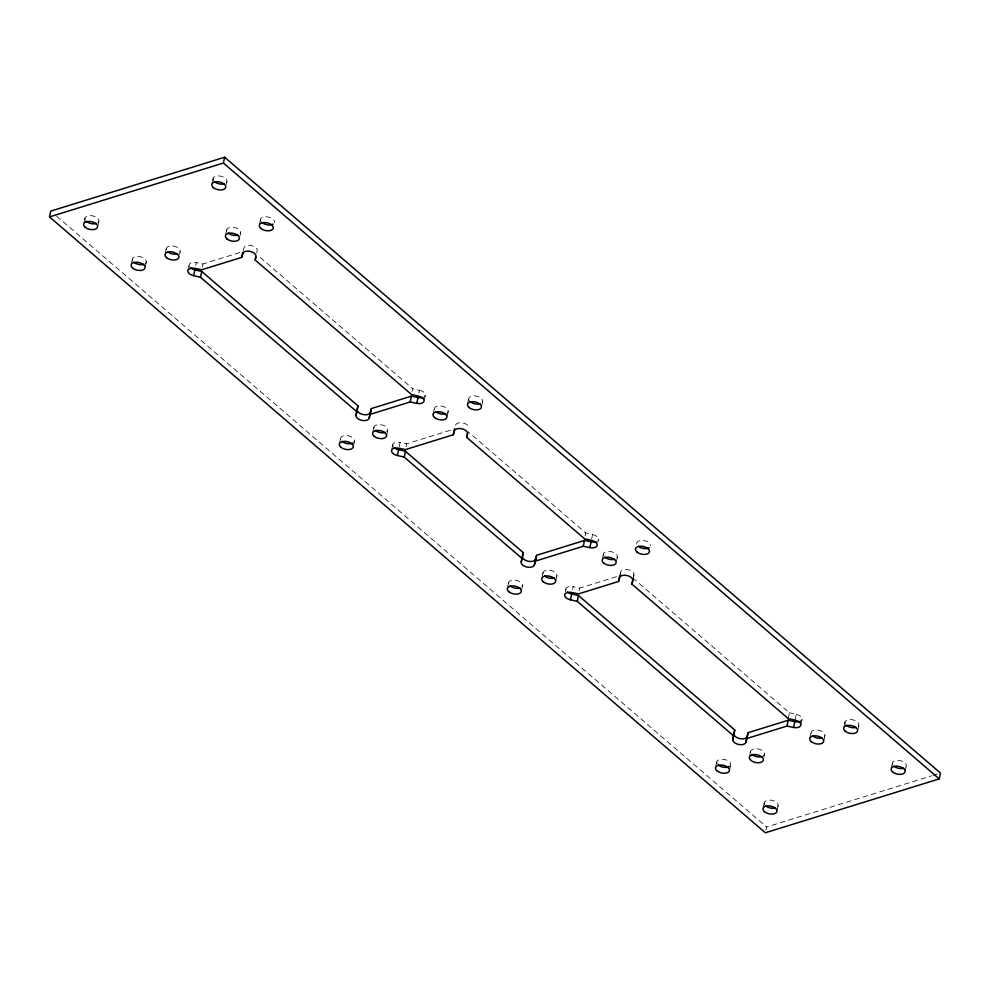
<?xml version="1.0" encoding="UTF-8"?>
<svg xmlns="http://www.w3.org/2000/svg" width="990" height="990" viewBox="0 0 990 990"><rect width="100%" height="100%" fill="white"/><g stroke="black" fill="none" stroke-linecap="round" stroke-linejoin="round"><path stroke-width="0.74" stroke-dasharray="4.95 3.71" d="M256.67 253.019L257.165 250.581A6.732 3.725 12 0 0 251.312 245.557A6.732 3.725 12 0 0 243.998 247.822L242.971 251.559M633.452 577.133L633.947 574.695A6.732 3.725 12 0 0 628.106 569.671A6.732 3.725 12 0 0 620.779 571.935L620.099 574.435M83.977 222.614L84.892 218.258M97.936 225.547L98.864 221.191M131.447 263.464L132.375 259.108M145.419 266.397L146.347 262.028M165.305 252.995L166.233 248.626M179.586 254.467L180.192 251.559M187.84 270.654L189.078 264.837M212.12 182.915L213.048 178.559M195.785 265.481L196.404 262.573L202.975 263.946L241.535 252.004M202.368 266.854L202.975 263.946M226.388 184.388L227.007 181.479M225.72 234.271L226.648 229.915M239.988 235.744L240.607 232.836M259.59 223.765L260.519 219.409M339.322 444.027L340.56 438.211M353.603 445.5L354.519 441.144M372.921 431.603L373.849 427.247M386.57 435.984L387.808 430.167M391.854 449.027L392.782 444.671M399.18 446.75L400.096 442.394L406.68 443.78L454.546 428.942M412.05 391.557L412.669 388.662L257.586 255.234M406.061 446.676L406.68 443.78M418.869 393.141L419.488 390.233L412.669 388.662M424.401 399.626L425.329 395.257M433.026 414.34L434.251 408.524M447.294 415.812L448.223 411.456M467.466 404.316L468.703 398.512M481.746 405.789L482.675 401.433M507.635 587.107L508.563 582.751M521.606 590.04L522.534 585.684M542.062 577.12L542.978 572.764M556.021 580.041L556.949 575.685M565.24 591.859L565.859 588.951M572.567 589.595L573.185 586.686L579.769 588.072L616.894 576.564M585.152 535.85L585.771 532.942L467.998 431.615M579.15 590.968L579.769 588.072M591.661 538.882L592.589 534.526L585.771 532.942M597.812 542.458L598.43 539.55M602.465 558.397L603.393 554.041M616.436 561.33L617.364 556.974M619.542 577.752L620.779 571.935M633.018 579.063L633.947 574.695M715.82 766.211L716.748 761.855M729.482 770.591L730.719 764.787M749.653 755.716L750.581 751.361M763.934 757.189L764.54 754.293M763.302 807.06L764.231 802.704M788.213 718.579L789.438 712.763L634.38 579.348M765.975 829.88L766.594 826.972L931.652 775.826M795.02 720.151L796.257 714.335L789.438 712.763M777.261 809.993L778.19 805.637M801.17 723.727L802.098 719.371M809.758 738.453L810.996 732.649M824.027 739.926L824.955 735.57M843.963 726.512L844.891 722.155M857.934 729.444L858.862 725.076M891.446 767.361L892.374 763.005M905.107 771.742L906.333 765.926M933.137 775.368L937.555 773.994M56.591 216.142L766.594 826.972M845.435 724.284A7.128 3.948 12 0 1 851.746 719.594A7.128 3.948 12 0 1 858.417 726.029M796.257 714.335A6.732 3.725 12 0 1 801.69 720.262M213.58 180.687A7.128 3.948 12 0 1 219.891 175.997A7.128 3.948 12 0 1 226.562 182.432M226.673 230.967A7.128 3.948 12 0 1 234.407 227.502A7.128 3.948 12 0 1 240.174 233.788M764.775 804.833A7.128 3.948 12 0 1 771.074 800.143A7.128 3.948 12 0 1 777.756 806.578M85.437 220.386A7.128 3.948 12 0 1 92.664 215.857A7.128 3.948 12 0 1 97.54 222.923M340.597 439.263A7.128 3.948 12 0 1 348.332 435.81A7.128 3.948 12 0 1 354.086 442.085M892.918 765.134A7.128 3.948 12 0 1 899.217 760.444A7.128 3.948 12 0 1 905.899 766.879M717.292 763.983A7.128 3.948 12 0 1 723.591 759.293A7.128 3.948 12 0 1 730.274 765.74M189.585 266.854A6.732 3.725 12 0 1 196.404 262.573M565.896 589.953A6.732 3.725 12 0 1 573.185 586.686M393.29 446.676A6.732 3.725 12 0 1 400.096 442.394M455.573 425.205A6.732 3.725 12 0 1 462.887 422.94A6.732 3.725 12 0 1 468.74 427.965M469.248 400.641A7.128 3.948 12 0 1 475.559 395.95A7.128 3.948 12 0 1 482.229 402.386M636.743 544.104A7.128 3.948 12 0 1 643.562 540.49A7.128 3.948 12 0 1 650.678 545.973M261.063 221.537A7.128 3.948 12 0 1 266.459 216.748A7.128 3.948 12 0 1 274.49 222.329M508.6 583.803A7.128 3.948 12 0 1 516.335 580.35A7.128 3.948 12 0 1 522.089 586.625M132.92 261.236A7.128 3.948 12 0 1 140.147 256.707A7.128 3.948 12 0 1 145.01 263.773M434.288 409.575A7.128 3.948 12 0 1 442.926 406.346A7.128 3.948 12 0 1 446.898 413.189M373.886 428.299A7.128 3.948 12 0 1 382.511 425.069A7.128 3.948 12 0 1 386.484 431.912M750.618 752.412A7.128 3.948 12 0 1 759.256 749.183A7.128 3.948 12 0 1 763.216 756.026M811.033 733.701A7.128 3.948 12 0 1 818.755 730.236A7.128 3.948 12 0 1 824.521 736.523M419.488 390.233A6.732 3.725 12 0 1 424.079 396.903M166.271 249.678A7.128 3.948 12 0 1 174.005 246.225A7.128 3.948 12 0 1 179.759 252.512M543.015 573.816A7.128 3.948 12 0 1 550.749 570.351A7.128 3.948 12 0 1 556.504 576.638M603.937 556.17A7.128 3.948 12 0 1 610.248 551.48A7.128 3.948 12 0 1 616.918 557.914M592.589 534.526A6.732 3.725 12 0 1 598.01 540.441"/><path stroke-width="1.49" d="M370.198 414.352L410.182 401.965L416.765 403.338A6.732 3.725 12 0 0 424.091 401.074A6.732 3.725 12 0 0 418.25 396.05L411.432 394.466L255.185 260.048L255.927 256.398A6.732 3.725 12 0 0 250.086 251.373A6.732 3.725 12 0 0 242.76 253.638L241.733 257.375L201.75 269.763L195.166 268.389A6.732 3.725 12 0 0 187.84 270.654A6.732 3.725 12 0 0 193.681 275.678L200.5 277.262L356.746 411.679L356.004 415.33A6.732 3.725 12 0 0 361.845 420.354A6.732 3.725 12 0 0 369.171 418.089L371.436 408.536L411.419 396.149L418.003 397.535A6.732 3.725 12 0 0 422.879 397.436M356.004 415.33L357.984 405.875L201.737 271.446L194.919 269.862A6.732 3.725 12 0 1 190.476 267.82M535.429 561.082L583.283 546.245L589.867 547.631A6.732 3.725 12 0 0 597.193 545.366A6.732 3.725 12 0 0 591.352 540.33L584.533 538.758L466.76 437.432L467.503 433.781A6.732 3.725 12 0 0 461.662 428.757A6.732 3.725 12 0 0 454.336 431.021L453.309 434.759L405.454 449.584L398.871 448.21A6.732 3.725 12 0 0 391.545 450.475A6.732 3.725 12 0 0 397.386 455.499L404.205 457.083L521.978 558.409L521.235 562.06A6.732 3.725 12 0 0 527.076 567.084A6.732 3.725 12 0 0 534.402 564.82L536.667 555.266L584.521 540.441L591.104 541.815A6.732 3.725 12 0 0 595.98 541.728M394.181 447.653A6.732 3.725 12 0 0 398.624 449.695L405.442 451.267L523.215 552.593L522.472 556.244A6.732 3.725 12 0 0 528.314 561.268A6.732 3.725 12 0 0 535.639 559.004L536.667 555.266M746.98 738.453L786.963 726.066L793.547 727.452A6.732 3.725 12 0 0 800.861 725.175A6.732 3.725 12 0 0 795.02 720.151L788.213 718.579L631.979 584.162L632.709 580.511A6.732 3.725 12 0 0 626.868 575.487A6.732 3.725 12 0 0 619.542 577.752L618.515 581.489L578.531 593.876L571.948 592.503A6.732 3.725 12 0 0 564.622 594.767A6.732 3.725 12 0 0 570.475 599.792L577.281 601.375L733.516 735.793L732.786 739.431A6.732 3.725 12 0 0 738.627 744.468A6.732 3.725 12 0 0 745.94 742.191L748.205 732.649L788.201 720.25L794.772 721.636A6.732 3.725 12 0 0 800.848 721.005M567.27 591.946A6.732 3.725 12 0 0 571.7 593.988L578.519 595.559L734.753 729.976L734.011 733.627A6.732 3.725 12 0 0 739.864 738.651A6.732 3.725 12 0 0 747.178 736.387L748.205 732.649M49.5 216.909L50.738 211.105L224.643 157.224L940.5 773.091L939.263 778.895L765.357 832.776L49.5 216.909L223.406 163.028L939.263 778.895M193.681 275.678L194.919 269.862M223.406 163.028L224.643 157.224M200.5 277.262L201.737 271.446M241.733 257.375L242.661 253.019M255.185 260.048L255.804 257.14M356.746 411.679L357.984 405.875M369.171 418.089L371.436 408.536M397.386 455.499L398.624 449.695M410.182 401.965L411.419 396.149M404.205 457.083L405.442 451.267M416.765 403.338L418.003 397.535M453.309 434.759L454.546 428.942M466.76 437.432L467.688 433.075M521.235 562.06L523.215 552.593M534.402 564.82L535.639 559.004M570.475 599.792L571.7 593.988M583.283 546.245L584.521 540.441M577.281 601.375L578.519 595.559M589.867 547.631L591.104 541.815M618.515 581.489L619.752 575.685M631.979 584.162L633.204 578.346M732.786 739.431L734.753 729.976M745.94 742.191L747.178 736.387M786.963 726.066L788.201 720.25M793.547 727.452L794.772 721.636M775.591 807.939A7.128 3.948 12 0 1 765.716 805.872M238.008 235.15A7.128 3.948 12 0 1 228.133 233.083M96.265 223.493A7.128 3.948 12 0 1 86.39 221.426M856.263 727.39A7.128 3.948 12 0 1 846.388 725.324M353.195 442.877A7.128 3.948 12 0 1 342.045 441.379M903.734 768.24A7.128 3.948 12 0 1 893.859 766.161M729.383 766.52A7.128 3.948 12 0 1 718.233 765.023M224.408 183.794A7.128 3.948 12 0 1 214.533 181.715M519.936 587.986A7.128 3.948 12 0 1 510.06 585.919M480.076 403.747A7.128 3.948 12 0 1 470.2 401.668M649.353 547.718A7.128 3.948 12 0 1 638.204 546.208M273.166 224.074A7.128 3.948 12 0 1 262.016 222.564M143.748 264.342A7.128 3.948 12 0 1 133.873 262.276M445.624 413.758A7.128 3.948 12 0 1 435.749 411.692M385.209 432.482A7.128 3.948 12 0 1 375.334 430.415M761.941 756.595A7.128 3.948 12 0 1 752.066 754.529M822.356 737.884A7.128 3.948 12 0 1 812.481 735.805M370.409 412.273A6.732 3.725 12 0 1 363.082 414.55A6.732 3.725 12 0 1 357.242 409.514M177.594 253.861A7.128 3.948 12 0 1 167.718 251.794M554.351 577.999A7.128 3.948 12 0 1 544.475 575.92M614.765 559.276A7.128 3.948 12 0 1 604.89 557.209M636.966 552.024A7.128 3.948 12 0 0 648.995 552.742A7.128 3.948 12 0 0 641.409 546.208A7.128 3.948 12 0 0 636.966 552.024M603.653 563.025A7.128 3.948 12 0 0 615.681 563.731A7.128 3.948 12 0 0 608.095 557.197A7.128 3.948 12 0 0 603.653 563.025M543.238 581.736A7.128 3.948 12 0 0 555.266 582.454A7.128 3.948 12 0 0 547.68 575.92A7.128 3.948 12 0 0 543.238 581.736M508.823 591.735A7.128 3.948 12 0 0 520.851 592.441A7.128 3.948 12 0 0 513.265 585.907A7.128 3.948 12 0 0 508.823 591.735M811.243 741.621A7.128 3.948 12 0 0 823.284 742.339A7.128 3.948 12 0 0 815.686 735.805A7.128 3.948 12 0 0 811.243 741.621M892.634 771.977A7.128 3.948 12 0 0 904.662 772.695A7.128 3.948 12 0 0 897.076 766.161A7.128 3.948 12 0 0 892.634 771.977M845.151 731.127A7.128 3.948 12 0 0 857.179 731.845A7.128 3.948 12 0 0 849.593 725.311A7.128 3.948 12 0 0 845.151 731.127M764.478 811.689A7.128 3.948 12 0 0 776.519 812.394A7.128 3.948 12 0 0 768.921 805.86A7.128 3.948 12 0 0 764.478 811.689M717.008 770.839A7.128 3.948 12 0 0 729.036 771.544A7.128 3.948 12 0 0 721.45 765.01A7.128 3.948 12 0 0 717.008 770.839M750.841 760.345A7.128 3.948 12 0 0 762.869 761.05A7.128 3.948 12 0 0 755.283 754.516A7.128 3.948 12 0 0 750.841 760.345M468.963 407.484A7.128 3.948 12 0 0 480.992 408.202A7.128 3.948 12 0 0 473.406 401.668A7.128 3.948 12 0 0 468.963 407.484M434.511 417.508A7.128 3.948 12 0 0 446.539 418.213A7.128 3.948 12 0 0 438.954 411.692A7.128 3.948 12 0 0 434.511 417.508M374.096 436.219A7.128 3.948 12 0 0 386.137 436.937A7.128 3.948 12 0 0 378.539 430.403A7.128 3.948 12 0 0 374.096 436.219M340.82 447.195A7.128 3.948 12 0 0 352.848 447.901A7.128 3.948 12 0 0 345.262 441.367A7.128 3.948 12 0 0 340.82 447.195M260.778 228.381A7.128 3.948 12 0 0 272.807 229.098A7.128 3.948 12 0 0 265.221 222.564A7.128 3.948 12 0 0 260.778 228.381M226.896 238.887A7.128 3.948 12 0 0 238.937 239.605A7.128 3.948 12 0 0 231.338 233.071A7.128 3.948 12 0 0 226.896 238.887M166.493 257.61A7.128 3.948 12 0 0 178.522 258.316A7.128 3.948 12 0 0 170.936 251.794A7.128 3.948 12 0 0 166.493 257.61M132.635 268.08A7.128 3.948 12 0 0 144.664 268.797A7.128 3.948 12 0 0 137.078 262.263A7.128 3.948 12 0 0 132.635 268.08M213.296 187.531A7.128 3.948 12 0 0 225.336 188.249A7.128 3.948 12 0 0 217.738 181.715A7.128 3.948 12 0 0 213.296 187.531M85.152 227.242A7.128 3.948 12 0 0 97.181 227.947A7.128 3.948 12 0 0 89.595 221.413A7.128 3.948 12 0 0 85.152 227.242"/></g></svg>
